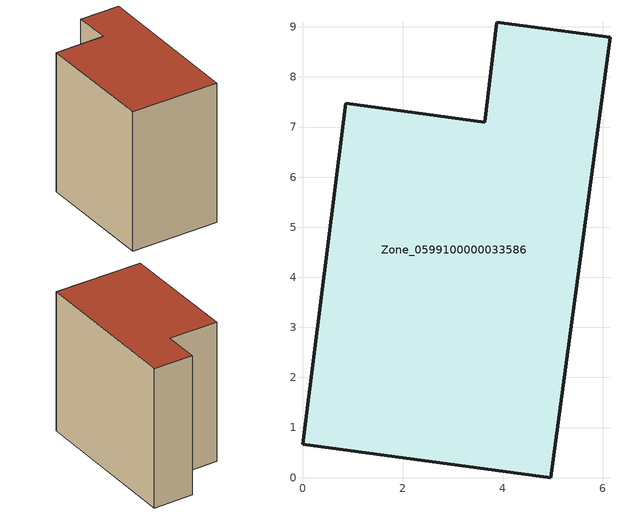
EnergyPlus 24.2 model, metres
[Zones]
Zone_0599100000033586
 floor ground (C_G): 4.96,0 0,0.67 0.86,7.47 3.64,7.1 3.88,9.09 6.14,8.79 z2.71
 wall outside (C_F): 3.88,9.09 3.64,7.1 0.86,7.47 0,0.67 4.96,0 6.14,8.79 3.88,9.09 z2.71:10.82
 roof outside (C_R): 4.96,0 6.14,8.79 3.88,9.09 3.64,7.1 0.86,7.47 0,0.67 z10.82
[BUILDING]
Pand.0599100000033586: North Axis=0; Terrain=City; Loads Convergence Tolerance Value=0.04; Temperature Convergence Tolerance Value=0.4; Solar Distribution=FullExterior; Maximum Number of Warmup Days=25; Minimum Number of Warmup Days=1
[Site:Location]
Rotterdam.The.Hague.AP_ZH_NLD Design_Conditions: Latitude=51.96; Longitude=4.45; Time Zone=1; Elevation=-4.5
[SITE:GROUNDTEMPERATURE:BUILDINGSURFACE]
18, 18, 18, 18, 18, 18, 18, 18, 18, 18, 18, 18
[MATERIAL] Thermal Absorptance=0.9; Solar Absorptance=0.7; Visible Absorptance=0.7
Name | Roughness | Thickness | Conductivity | Density | Specific Heat
G.TI.1946 | MediumSmooth | 0.15 | 1 | 540 | 1210
F.TI.1946 | Rough | 0.3 | 0.857143 | 1920 | 840
R.TI.1946 | MediumRough | 0.2 | 0.1 | 1500 | 1000
[CONSTRUCTION]
C_G: G.TI.1946
C_F: F.TI.1946
C_R: R.TI.1946
[ZONE]
Zone_0599100000033586: Type=1; Multiplier=1; Ceiling Height=Autocalculate; Volume=Autocalculate; Floor Area=autocalculate; Part of Total Floor Area=Yes
[ZONEINFILTRATION:DESIGNFLOWRATE]
Infil_Zone_0599100000033586: Zone or ZoneList or Space or SpaceList=Zone_0599100000033586; Schedule=AlwaysOn; Design Flow Rate Calculation Method=Flow/Area; Flow Rate per Floor Area=0.003; Constant Term Coefficient=1; Temperature Term Coefficient=0; Velocity Term Coefficient=0; Velocity Squared Term Coefficient=0
[HVACTEMPLATE:ZONE:IDEALLOADSAIRSYSTEM]
Zone_0599100000033586: Maximum Heating Supply Air Temperature=50; Minimum Cooling Supply Air Temperature=13; Maximum Heating Supply Air Humidity Ratio=0.0156; Minimum Cooling Supply Air Humidity Ratio=0.0077; Heating Limit=NoLimit; Cooling Limit=NoLimit; Dehumidification Control Type=ConstantSensibleHeatRatio; Cooling Sensible Heat Ratio=0.7; Dehumidification Setpoint=60; Humidification Control Type=None; Humidification Setpoint=30; Outdoor Air Method=None; Outdoor Air Flow Rate per Person=0.00944; Outdoor Air Flow Rate per Zone Floor Area=0; Outdoor Air Flow Rate per Zone=0; Demand Controlled Ventilation Type=None; Outdoor Air Economizer Type=NoEconomizer; Heat Recovery Type=None; Sensible Heat Recovery Effectiveness=0.7; Latent Heat Recovery Effectiveness=0.65
[ZONECONTROL:THERMOSTAT]
ThermostatControl_Zone_0599100000033586: Zone or ZoneList=Zone_0599100000033586; Control Type Schedule=DualSetpointControlType; Control 1=Thermostat_Zone_0599100000033586; Temperature Difference Between Cutout And Setpoint=0
[THERMOSTATSETPOINT:DUALSETPOINT]
Thermostat_Zone_0599100000033586: Heating Setpoint Temperature Schedule=HeatingSetpoint_Zone_0599100000033586; Cooling Setpoint Temperature Schedule=CoolingSetpoint_Zone_0599100000033586
[SCHEDULE:COMPACT]
HeatingSetpoint_Zone_0599100000033586: Through: 12/31, For: AllDays, Until: 24:00, 21
CoolingSetpoint_Zone_0599100000033586: Through: 12/31, For: AllDays, Until: 24:00, 24
DualSetpointControlType: Through: 12/31, For: AllDays, Until: 24:00, 4
AlwaysOn: Through: 12/31, For: AllDays, Until: 24:00, 1
